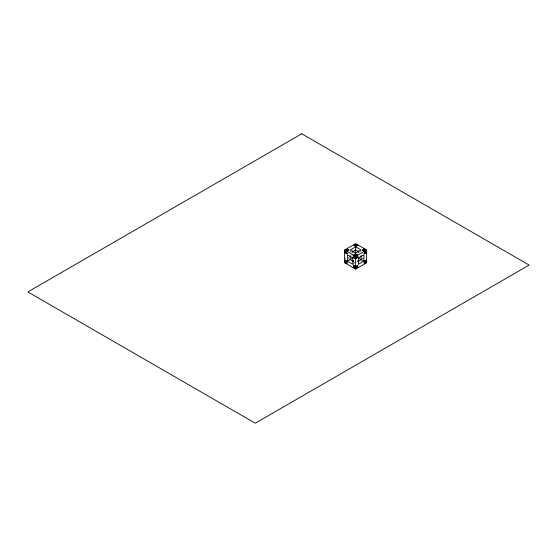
<?xml version="1.0" encoding="UTF-8"?>
<svg xmlns="http://www.w3.org/2000/svg" width="557" height="557" viewBox="0 0 557 557"><rect width="100%" height="100%" fill="white"/><g stroke="black" fill="none" stroke-linecap="round" stroke-linejoin="round"><path stroke-width="0.42" stroke-dasharray="2.79 2.09" d="M349.65 252.175L350.938 251.43M347.902 258.594L349.009 257.961L347.909 257.32M355.631 261.776L353.974 262.737L353.974 264.965M360.316 251.43L361.597 252.175M363.902 258.914L362.245 257.961L362.245 260.189M361.138 259.555L361.145 261.936M353.695 262.897L353.695 264.805M352.038 254.298L352.038 256.206M350.938 251.75L350.938 253.024M345.695 257.961L345.695 259.444"/><path stroke-width="0.84" d="M355.631 246.814L350.116 249.996L355.631 253.184L361.145 249.996L355.631 246.814L355.624 255.733L353.974 254.772L355.624 253.818L357.281 254.772L357.281 255.412L355.624 254.458L353.974 255.412M344.595 249.996L355.624 243.632L366.659 249.996L366.659 262.737L355.624 269.108L344.595 262.737L344.595 249.996L366.102 262.417L366.102 260.509L364.452 261.463L364.452 263.37L363.902 263.057L365.552 262.096M345.695 249.996L347.352 249.042L349.009 249.996L347.352 250.956L345.695 249.996L345.695 252.544M357.281 245.219L355.624 244.265L353.974 245.219L355.624 246.18L357.281 245.219L357.281 245.86L355.074 244.586L355.074 245.86M346.252 250.316L347.352 249.682M353.974 245.86L355.624 244.906M345.145 252.23L347.352 253.505L346.802 253.818L345.145 252.864L347.352 251.59M352.177 251.987L355.624 249.996L359.07 251.987M365.552 249.996L363.902 249.042L362.245 249.996L363.902 250.956L365.552 249.996L365.552 252.544L363.902 253.505L364.452 253.818L366.102 252.864L366.102 250.956L364.452 251.91L364.452 253.818M362.795 250.316L364.452 249.362L364.452 250.636M345.695 261.463L346.802 260.822M355.624 255.733L357.281 254.772M345.695 262.096L347.352 263.057L346.802 263.37L345.145 262.417L355.074 256.686L353.417 255.733L353.417 257.64L355.074 258.594L355.074 256.686M366.659 249.996L355.624 256.366L355.624 269.108M347.359 261.776L345.695 262.737L345.695 260.189M356.181 258.594L357.831 257.64L357.831 255.733L356.181 256.686L356.181 258.594L355.624 258.281L357.281 257.32L357.281 256.046M352.184 261.539L353.563 260.746M357.698 261.539L361.138 259.555L361.138 255.572M353.417 267.193L355.074 266.239L355.074 268.147L353.417 267.193L353.417 265.285L355.074 266.239M353.974 267.513L355.074 266.873M357.281 265.598L357.281 266.873L355.624 267.833L356.181 268.147L357.831 267.193L357.831 265.285L356.181 266.239L356.181 268.147M364.452 263.37L366.102 262.417M363.902 249.682L365.002 250.316M363.902 251.59L366.102 252.864M348.459 250.316L346.802 249.362L346.802 250.636M365.552 261.463L364.452 260.822L358.381 264.331L358.381 257.961L363.902 254.779L363.902 261.142M363.895 261.783L365.552 262.737L365.552 260.189M355.074 257.961L353.974 257.32L353.974 256.046M357.698 260.746L359.077 261.539M353.563 261.539L350.116 259.548L350.116 255.572M355.624 265.919L357.831 267.193M355.631 266.552L357.281 267.513L357.281 266.873M355.074 267.513L353.974 266.873L353.974 265.598M363.902 249.042L363.902 250.956M358.381 250.796L358.381 252.391M356.181 244.586L356.181 246.493M355.624 244.265L355.624 246.18M352.866 250.796L352.866 252.391M347.352 249.042L347.352 250.956M346.802 253.818L346.802 251.91L345.145 250.956L345.145 252.864M346.802 263.37L346.802 261.463L345.145 260.509L345.145 262.417M301.748 133.791L27.85 291.924L255.252 423.209L529.15 265.076L301.748 133.791M352.866 257.961L347.352 254.779L347.352 261.142L352.866 264.331L352.866 257.961"/></g></svg>
